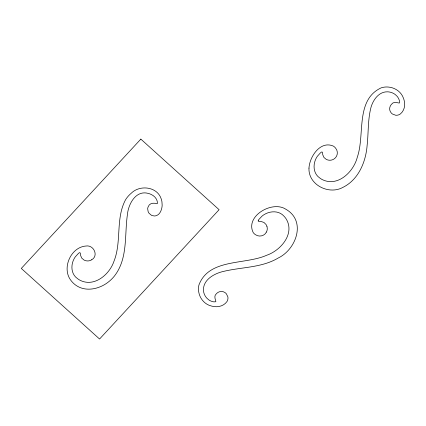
<?xml version="1.0" encoding="UTF-8"?>
<svg xmlns="http://www.w3.org/2000/svg" width="426" height="426" viewBox="0 0 426 426"><rect width="100%" height="100%" fill="white"/><g stroke="black" fill="none" stroke-linecap="round" stroke-linejoin="round"><path stroke-width="0.64" d="M266.41 232.058C264.525 236.02 259.189 237.234 255.632 234.779A8.6 8.451 -25 0 1 253.225 232.58C244.918 216.131 272.273 200.332 285.745 209.182C306.603 220.897 296.251 249.402 278.221 258.012C261.809 267.773 242.138 267.001 224.065 271.277C214.571 273.258 202.494 279.744 203.506 291.017A13.579 13.35 -25 0 0 204.576 294.749A13.403 13.174 -25 0 0 207.079 298.408L208.862 299.92A11.758 11.561 -25 0 0 213.927 301.869L215.524 301.773A0.772 0.761 -25 0 0 215.716 301.629A0.857 0.841 -25 0 0 215.875 301.4C215.247 298.999 213.751 295.969 216.317 293.833A7.386 7.258 -25 0 1 218.298 292.263L219.049 291.911A6.241 6.134 -25 0 1 223.522 291.837L224.747 292.438A7.269 7.146 -25 0 1 226.334 293.77L227.841 296.805A6.827 6.709 -25 0 1 227.798 299.51A6.576 6.465 -25 0 1 226.925 301.603C224.177 305.58 218.937 307.284 214.267 306.587A22.36 21.976 -25 0 1 211.131 305.937C204.656 304.356 199.837 298.53 198.74 292.055A17.626 17.322 -25 0 1 198.921 285.01C208.884 258.273 244.897 264.977 266.564 255.307C280.686 250.568 295.25 233.682 286.123 218.857A19.234 18.909 -25 0 0 284.02 216.238C278.987 210.353 269.972 210.822 263.912 214.752A16.071 15.794 -25 0 0 261.926 216.238L259.146 219.188A13.504 13.275 -25 0 0 258.38 220.221M258.385 220.221L258.129 220.929L258.561 221.36A1.571 1.544 -25 0 0 259.045 221.504L259.833 221.493A7.913 7.78 -25 0 1 261.149 221.52L263.928 222.436L266.01 224.491A7.929 7.796 -25 0 1 266.953 226.499M91.728 259.753C98.917 255.675 93.624 244.636 85.977 246.02C70.833 247.091 61.589 268.087 70.748 280.191A23.19 22.796 -25 0 0 75.876 285.255C86.031 292.449 100.174 288.892 109.125 281.405A36.37 35.752 -25 0 0 114.408 276.048C128.109 258.486 124.403 235.195 127.422 214.534C128.348 204.214 135.67 190.108 148.04 193.34A17.258 16.965 -25 0 1 151.246 194.485C154.579 195.981 157.726 199.528 157.396 203.372A0.772 0.761 -25 0 1 157.269 203.569A0.857 0.841 -25 0 1 157.05 203.75C153.818 202.691 149.419 202.856 148.115 206.956A5.895 5.794 -25 0 0 147.678 208.846L148.136 211.605A7.695 7.561 -25 0 0 149.063 213.277L151.608 215.412L154.201 215.966A6.805 6.688 -25 0 0 156.193 215.673C158.946 214.864 160.575 212.18 161.385 209.587A16.742 16.454 -25 0 0 162.157 205.151L161.944 201.839A18.43 18.116 -25 0 0 161.14 198.708C157.088 186.529 139.755 184.612 131.208 193.266A27.658 27.189 -25 0 0 125.595 199.666C115.377 218.634 121.863 241.633 113.934 261.367C109.503 274.514 94.311 287.443 80.205 280.34A19.234 18.909 -25 0 1 77.372 278.508C71.025 274.163 70.62 265.169 74.055 258.864A16.071 15.794 -25 0 1 75.37 256.777L78.091 253.774A13.504 13.275 -25 0 1 79.066 252.927L79.753 252.613L80.232 253.001A1.571 1.544 -25 0 1 80.418 253.465L80.477 254.237A7.913 7.78 -25 0 0 80.626 255.531L81.797 258.177L84.06 260.041A7.929 7.796 -25 0 0 86.169 260.792A7.439 7.311 -25 0 0 91.734 259.764M266.948 226.499A7.439 7.311 -25 0 1 266.426 232.064M308.978 168.137C308.174 184.762 328.76 195.103 342.696 187.488C358.431 179.863 365.854 161.965 367.132 145.357C368.554 132.619 367.729 119.53 371.073 107.059C373.261 99.636 379.055 91.505 387.623 91.824A13.579 13.35 -25 0 1 391.483 92.543A13.403 13.174 -25 0 1 395.397 94.668L397.085 96.287A11.758 11.561 -25 0 1 399.508 101.09L399.556 102.671A0.772 0.761 -25 0 1 399.428 102.874A0.857 0.841 -25 0 1 399.215 103.055C396.728 102.661 393.565 101.441 391.622 104.173A7.386 7.258 -25 0 0 390.221 106.26L389.934 107.032A6.241 6.134 -25 0 0 390.269 111.442L390.983 112.592A7.269 7.146 -25 0 0 392.468 114.03L395.663 115.238A6.827 6.709 -25 0 0 398.385 114.951A6.576 6.465 -25 0 0 400.419 113.902C404.146 110.882 405.435 105.552 404.295 100.999A22.36 21.976 -25 0 0 403.358 97.969C401.132 91.659 394.78 87.527 388.235 87.042A17.626 17.322 -25 0 0 381.153 87.857C355.188 99.966 365.103 134.712 357.339 157.098C353.729 171.678 337.967 187.243 322.365 179.644A19.234 18.909 -25 0 1 319.537 177.812C313.185 173.462 312.785 164.468 316.214 158.168A16.071 15.794 -25 0 1 317.535 156.081L320.256 153.078A13.504 13.275 -25 0 1 321.225 152.226L321.918 151.917L322.391 152.3A1.571 1.544 -25 0 1 322.583 152.769L322.642 153.541A7.913 7.78 -25 0 0 322.786 154.835L323.962 157.482L326.225 159.345A7.929 7.796 -25 0 0 328.334 160.091A7.439 7.311 -25 0 0 333.899 159.068C337.669 156.88 338.473 151.486 335.656 148.205A8.6 8.451 -25 0 0 333.217 146.038C320.325 140.458 309.564 156.699 308.978 168.137M140.836 139.11L21.3 268.433L99.567 339.021L219.102 209.698L140.836 139.11"/></g></svg>
